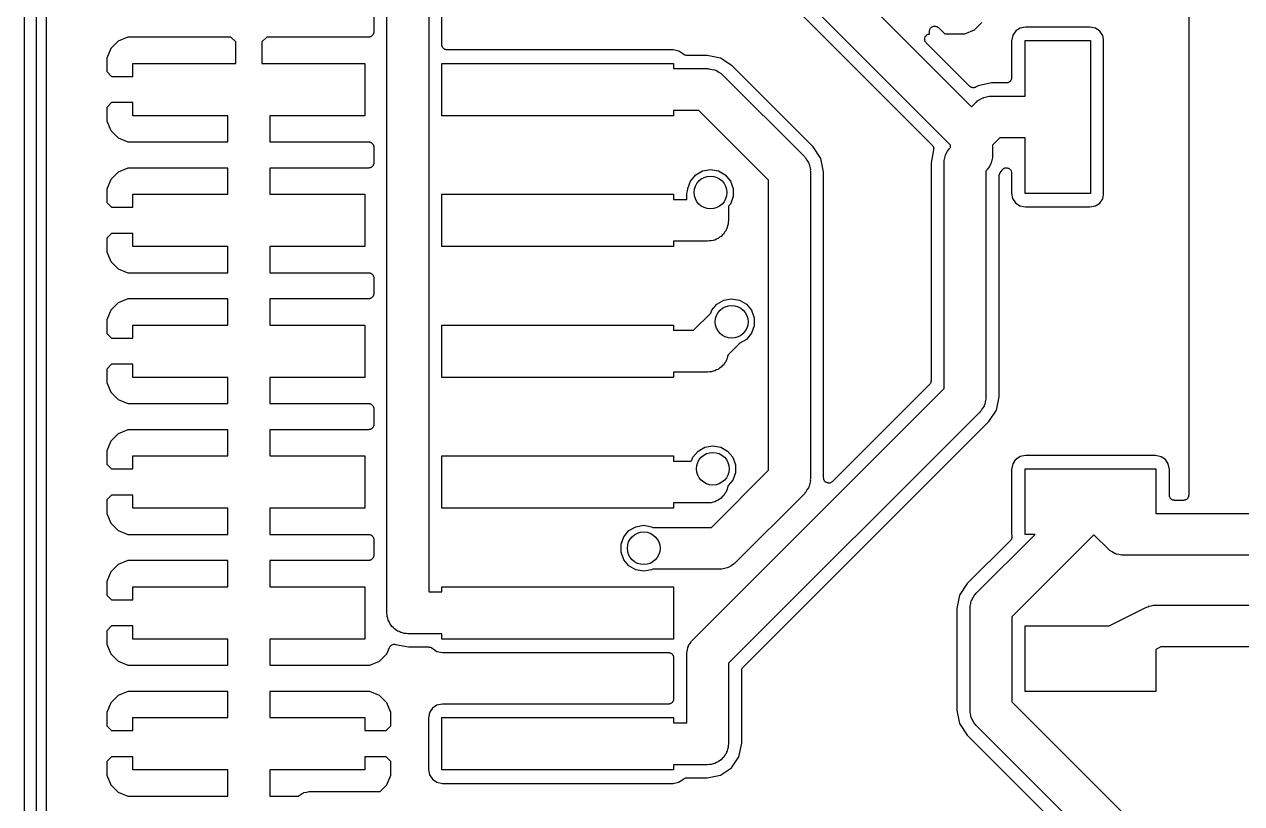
# Model space of a CAD drawing. Extents: x 51 to 137, y -158 to -25.
# Drawn here: x 50.69 to 74.31, y -98.07 to -82.95 of the extents above; entities that cross this region are included whole.
import ezdxf

# ---------------------------------------------------------------- set-up
doc = ezdxf.new("R2010")
doc.units = 0
doc.header["$MEASUREMENT"] = 0
doc.layers.add('BLACK', color=7, linetype='CONTINUOUS')

msp = doc.modelspace()

# ---------------------------------------------------------------- linework, layer by layer
at = {"layer": 'Black'}
for p, q in [((50.6857, -119.921), (50.6857, -28.1813)), ((50.9143, -28.1913), (50.9143, -119.916)), ((73.279, -78.6369), (73.279, -92.0852)), ((51.1175, -119.88), (51.1175, -79.1787)), ((64.4322, -79.9115), (69.067, -84.5462)), ((68.6606, -85.2892), (63.7384, -80.3672)), ((63.5659, -80.5539), (68.3015, -85.2894)), ((57.7212, -94.3712), (57.7212, -81.2454)), ((58.534, -81.0771), (58.534, -93.9648)), ((58.788, -83.3406), (58.788, -81.0871)), ((57.4672, -81.3927), (57.4672, -83.0936)), ((57.4536, -83.1444), (57.4479, -83.1512)), ((57.4566, -83.136), (57.4536, -83.1444)), ((57.4611, -83.1283), (57.4566, -83.136)), ((57.4626, -83.1196), (57.4611, -83.1283)), ((57.4657, -83.1112), (57.4626, -83.1196)), ((57.4672, -83.0936), (57.4657, -83.1024)), ((57.4657, -83.1024), (57.4657, -83.1112)), ((68.1987, -83.1501), (68.2108, -83.1445)), ((68.2108, -83.1445), (68.2223, -83.1378)), ((68.2223, -83.1378), (68.2267, -83.1371)), ((68.2267, -83.1371), (68.2307, -83.1352)), ((68.2307, -83.1352), (68.2439, -83.134)), ((68.2439, -83.134), (68.2498, -83.133)), ((68.2498, -83.0809), (68.2521, -83.0678)), ((68.2498, -83.133), (68.2498, -83.0809)), ((68.2521, -83.0678), (68.2533, -83.0546)), ((68.2533, -83.0546), (68.2552, -83.0506)), ((68.2552, -83.0506), (68.2559, -83.0462)), ((68.2559, -83.0462), (68.2626, -83.0347)), ((68.2626, -83.0347), (68.2682, -83.0226)), ((68.2682, -83.0226), (68.2713, -83.0195)), ((68.2713, -83.0195), (68.2736, -83.0156)), ((68.2736, -83.0156), (68.2837, -83.0071)), ((68.2837, -83.0071), (68.2931, -82.9977)), ((68.2931, -82.9977), (68.2972, -82.9958)), ((68.2972, -82.9958), (68.3006, -82.9929)), ((68.3006, -82.9929), (68.3131, -82.9884)), ((68.3131, -82.9884), (68.3251, -82.9828)), ((68.3251, -82.9828), (68.3296, -82.9824)), ((68.3296, -82.9824), (68.3338, -82.9808)), ((68.3338, -82.9808), (68.347, -82.9808)), ((68.347, -82.9808), (68.3603, -82.9797)), ((68.3603, -82.9797), (68.3646, -82.9808)), ((68.3646, -82.9808), (68.369, -82.9808)), ((68.369, -82.9808), (68.3815, -82.9854)), ((68.3815, -82.9854), (68.3943, -82.9888)), ((68.3943, -82.9888), (68.398, -82.9914)), ((68.398, -82.9914), (68.4022, -82.9929)), ((68.4022, -82.9929), (68.4124, -83.0014)), ((68.4124, -83.0014), (68.4232, -83.0091)), ((68.4232, -83.0091), (68.5459, -83.1317)), ((68.5459, -83.1317), (68.935, -83.1317)), ((68.935, -83.1317), (69.1218, -83.0544)), ((69.1218, -83.0544), (69.2647, -82.9115)), ((69.9221, -83.0745), (69.8651, -83.1589)), ((70.0074, -83.0184), (69.9221, -83.0745)), ((70.1138, -82.9977), (70.0074, -83.0184)), ((71.3639, -82.9977), (70.1138, -82.9977)), ((71.4738, -83.0198), (71.3639, -82.9977)), ((71.5582, -83.0768), (71.4738, -83.0198)), ((71.6143, -83.1621), (71.5582, -83.0768)), ((52.5061, -83.2725), (52.3632, -83.4154)), ((52.6929, -83.1952), (52.5061, -83.2725)), ((54.6949, -83.1952), (52.6929, -83.1952)), ((54.7878, -83.2881), (54.6949, -83.1952)), ((54.7878, -83.7032), (54.7878, -83.2881)), ((55.3887, -83.1952), (55.2958, -83.2881)), ((55.2958, -83.2881), (55.2958, -83.7032)), ((57.3656, -83.1952), (55.3887, -83.1952)), ((57.3744, -83.1937), (57.3656, -83.1952)), ((57.3832, -83.1937), (57.3744, -83.1937)), ((57.3916, -83.1906), (57.3832, -83.1937)), ((57.4003, -83.1891), (57.3916, -83.1906)), ((57.408, -83.1846), (57.4003, -83.1891)), ((57.4164, -83.1816), (57.408, -83.1846)), ((57.4232, -83.1759), (57.4164, -83.1816)), ((57.4309, -83.1714), (57.4232, -83.1759)), ((57.4366, -83.1646), (57.4309, -83.1714)), ((57.4434, -83.1589), (57.4366, -83.1646)), ((57.4479, -83.1512), (57.4434, -83.1589)), ((58.7895, -83.3494), (58.788, -83.3406)), ((58.7895, -83.3583), (58.7895, -83.3494)), ((58.7926, -83.3666), (58.7895, -83.3583)), ((58.7941, -83.3754), (58.7926, -83.3666)), ((58.7986, -83.3831), (58.7941, -83.3754)), ((58.8016, -83.3914), (58.7986, -83.3831)), ((68.1558, -83.2422), (68.1569, -83.2289)), ((68.1569, -83.2465), (68.1558, -83.2422)), ((68.1569, -83.2157), (68.1585, -83.2115)), ((68.1569, -83.2289), (68.1569, -83.2157)), ((68.1569, -83.2509), (68.1569, -83.2465)), ((68.1615, -83.2634), (68.1569, -83.2509)), ((68.1585, -83.2115), (68.1589, -83.207)), ((68.1589, -83.207), (68.1645, -83.195)), ((68.1649, -83.2762), (68.1615, -83.2634)), ((68.1645, -83.195), (68.169, -83.1825)), ((68.1675, -83.2799), (68.1649, -83.2762)), ((68.169, -83.2841), (68.1675, -83.2799)), ((68.169, -83.1825), (68.1719, -83.1791)), ((68.1775, -83.2943), (68.169, -83.2841)), ((68.1719, -83.1791), (68.1738, -83.175)), ((68.1738, -83.175), (68.1832, -83.1656)), ((68.1852, -83.3051), (68.1775, -83.2943)), ((68.1832, -83.1656), (68.1917, -83.1555)), ((69.0275, -84.1474), (68.1852, -83.3051)), ((68.1917, -83.1555), (68.1956, -83.1532)), ((68.1956, -83.1532), (68.1987, -83.1501)), ((69.8651, -83.1589), (69.843, -83.2688)), ((69.843, -83.2688), (69.843, -83.9826)), ((70.104, -84.3382), (70.104, -83.2587)), ((70.104, -83.2587), (71.374, -83.2587)), ((71.374, -83.2587), (71.374, -86.2305)), ((71.6284, -83.2346), (71.6143, -83.1621)), ((71.6284, -86.2532), (71.6284, -83.2346)), ((52.3632, -83.4154), (52.2859, -83.6022)), ((52.2859, -83.6022), (52.2859, -83.8643)), ((58.8073, -83.3982), (58.8016, -83.3914)), ((58.8118, -83.4059), (58.8073, -83.3982)), ((58.8186, -83.4117), (58.8118, -83.4059)), ((58.8243, -83.4185), (58.8186, -83.4117)), ((58.832, -83.4229), (58.8243, -83.4185)), ((58.8388, -83.4286), (58.832, -83.4229)), ((58.8472, -83.4317), (58.8388, -83.4286)), ((58.8549, -83.4361), (58.8472, -83.4317)), ((58.8636, -83.4376), (58.8549, -83.4361)), ((58.872, -83.4407), (58.8636, -83.4376)), ((58.8808, -83.4407), (58.872, -83.4407)), ((58.8896, -83.4422), (58.8808, -83.4407)), ((63.274, -83.4422), (58.8896, -83.4422)), ((63.3839, -83.4643), (63.274, -83.4422)), ((63.4811, -83.5298), (63.3839, -83.4643)), ((63.4818, -83.5306), (63.4811, -83.5298)), ((63.4835, -83.5315), (63.4818, -83.5306)), ((63.4852, -83.5327), (63.4835, -83.5315)), ((63.4904, -83.535), (63.4852, -83.5327)), ((63.495, -83.5373), (63.4904, -83.535)), ((63.5078, -83.5447), (63.495, -83.5373)), ((63.5107, -83.5452), (63.5078, -83.5447)), ((63.5133, -83.5465), (63.5107, -83.5452)), ((63.5174, -83.547), (63.5133, -83.5465)), ((63.5175, -83.547), (63.5174, -83.547)), ((63.518, -83.5471), (63.5175, -83.547)), ((63.528, -83.5482), (63.518, -83.5471)), ((63.5426, -83.5508), (63.528, -83.5482)), ((63.9348, -83.5508), (63.5426, -83.5508)), ((64.1968, -83.6029), (63.9348, -83.5508)), ((64.4188, -83.7513), (64.1968, -83.6029)), ((52.7939, -83.9572), (52.7939, -83.7032)), ((52.7939, -83.7032), (54.7878, -83.7032)), ((55.2958, -83.7032), (57.2897, -83.7032)), ((57.2897, -83.7032), (57.2897, -84.7192)), ((58.7883, -84.7192), (58.7883, -83.7032)), ((58.7883, -83.7032), (63.2841, -83.7032)), ((63.2841, -83.7032), (63.2841, -83.8048)), ((63.2841, -83.8048), (63.9448, -83.8048)), ((63.9448, -83.8048), (63.9624, -83.8079)), ((63.9624, -83.8079), (63.9802, -83.8063)), ((63.9802, -83.8063), (64.0315, -83.8201)), ((64.0315, -83.8201), (64.0838, -83.8293)), ((64.0838, -83.8293), (64.0993, -83.8382)), ((64.0993, -83.8382), (64.1166, -83.8429)), ((64.1166, -83.8429), (64.16, -83.8733)), ((65.9936, -85.3261), (64.4188, -83.7513)), ((52.2859, -83.8643), (52.3788, -83.9572)), ((52.3788, -83.9572), (52.7939, -83.9572)), ((64.16, -83.8733), (64.206, -83.8999)), ((64.206, -83.8999), (64.2175, -83.9136)), ((64.2175, -83.9136), (64.2322, -83.9238)), ((64.2322, -83.9238), (65.8211, -85.5127)), ((69.4533, -84.0842), (69.1913, -84.1363)), ((69.7414, -84.0842), (69.4533, -84.0842)), ((69.7502, -84.0827), (69.7414, -84.0842)), ((69.7591, -84.0827), (69.7502, -84.0827)), ((69.7674, -84.0796), (69.7591, -84.0827)), ((69.7762, -84.0781), (69.7674, -84.0796)), ((69.7839, -84.0736), (69.7762, -84.0781)), ((69.7922, -84.0706), (69.7839, -84.0736)), ((69.799, -84.0649), (69.7922, -84.0706)), ((69.8067, -84.0604), (69.799, -84.0649)), ((69.8125, -84.0536), (69.8067, -84.0604)), ((69.8193, -84.0479), (69.8125, -84.0536)), ((69.8237, -84.0402), (69.8193, -84.0479)), ((69.8294, -84.0334), (69.8237, -84.0402)), ((69.8325, -84.025), (69.8294, -84.0334)), ((69.8369, -84.0173), (69.8325, -84.025)), ((69.8384, -84.0086), (69.8369, -84.0173)), ((69.8415, -84.0002), (69.8384, -84.0086)), ((69.843, -83.9826), (69.8415, -83.9914)), ((69.8415, -83.9914), (69.8415, -84.0002)), ((69.0311, -84.15), (69.0275, -84.1474)), ((69.034, -84.1534), (69.0311, -84.15)), ((69.0446, -84.1595), (69.034, -84.1534)), ((69.0544, -84.1667), (69.0446, -84.1595)), ((69.0555, -84.167), (69.0544, -84.1667)), ((69.0564, -84.1677), (69.0555, -84.167)), ((69.0607, -84.1688), (69.0564, -84.1677)), ((69.0646, -84.1711), (69.0607, -84.1688)), ((69.0766, -84.1732), (69.0646, -84.1711)), ((69.0883, -84.1766), (69.0766, -84.1732)), ((69.0894, -84.1765), (69.0883, -84.1766)), ((69.0905, -84.1768), (69.0894, -84.1765)), ((69.0949, -84.1764), (69.0905, -84.1768)), ((69.0993, -84.1772), (69.0949, -84.1764)), ((69.1113, -84.1751), (69.0993, -84.1772)), ((69.0993, -84.1772), (69.0993, -84.1772)), ((69.1235, -84.1743), (69.1113, -84.1751)), ((69.1245, -84.1738), (69.1235, -84.1743)), ((69.1256, -84.1737), (69.1245, -84.1738)), ((69.1297, -84.1718), (69.1256, -84.1737)), ((69.1341, -84.1711), (69.1297, -84.1718)), ((69.1446, -84.165), (69.1341, -84.1711)), ((69.1558, -84.1601), (69.1446, -84.165)), ((69.1913, -84.1363), (69.1558, -84.1601)), ((52.3788, -84.4652), (52.2859, -84.5581)), ((52.2859, -84.5581), (52.2859, -84.8202)), ((52.7939, -84.4652), (52.3788, -84.4652)), ((52.7939, -84.7192), (52.7939, -84.4652)), ((69.067, -84.5462), (69.1559, -84.4572)), ((69.1559, -84.4572), (69.1706, -84.447)), ((69.1706, -84.447), (69.1821, -84.4333)), ((69.1821, -84.4333), (69.228, -84.4067)), ((69.228, -84.4067), (69.2715, -84.3763)), ((69.2715, -84.3763), (69.2888, -84.3716)), ((69.2888, -84.3716), (69.3043, -84.3627)), ((69.3043, -84.3627), (69.3566, -84.3535)), ((69.3566, -84.3535), (69.4079, -84.3397)), ((69.4079, -84.3397), (69.4257, -84.3413)), ((69.4257, -84.3413), (69.4433, -84.3382)), ((69.4433, -84.3382), (70.104, -84.3382)), ((54.6354, -84.7192), (52.7939, -84.7192)), ((54.6354, -85.2272), (54.6354, -84.7192)), ((57.2897, -84.7192), (55.4482, -84.7192)), ((55.4482, -84.7192), (55.4482, -85.2272)), ((63.2841, -84.7192), (58.7883, -84.7192)), ((63.7765, -84.6176), (63.2841, -84.6176)), ((63.2841, -84.6176), (63.2841, -84.7192)), ((65.1273, -85.9684), (63.7765, -84.6176)), ((52.2859, -84.8202), (52.3632, -85.007)), ((52.3632, -85.007), (52.5061, -85.1499)), ((52.5061, -85.1499), (52.6929, -85.2272)), ((52.6929, -85.2272), (54.6354, -85.2272)), ((55.4482, -85.2272), (57.3656, -85.2272)), ((57.3656, -85.2272), (57.3744, -85.2287)), ((57.3744, -85.2287), (57.3832, -85.2287)), ((57.3832, -85.2287), (57.3916, -85.2318)), ((57.3916, -85.2318), (57.4003, -85.2333)), ((57.4003, -85.2333), (57.408, -85.2378)), ((57.408, -85.2378), (57.4164, -85.2408)), ((57.4164, -85.2408), (57.4232, -85.2465)), ((57.4232, -85.2465), (57.4309, -85.251)), ((57.4309, -85.251), (57.4366, -85.2578)), ((57.4366, -85.2578), (57.4434, -85.2635)), ((57.4434, -85.2635), (57.4479, -85.2712)), ((57.4479, -85.2712), (57.4536, -85.278)), ((69.6116, -85.151), (69.4734, -85.2892)), ((70.104, -85.151), (69.6116, -85.151)), ((70.104, -86.2305), (70.104, -85.151)), ((57.4536, -85.278), (57.4566, -85.2864)), ((57.4566, -85.2864), (57.4611, -85.2941)), ((57.4611, -85.2941), (57.4626, -85.3028)), ((57.4626, -85.3028), (57.4657, -85.3112)), ((57.4657, -85.3112), (57.4657, -85.32)), ((57.4657, -85.32), (57.4672, -85.3288)), ((57.4672, -85.3288), (57.4672, -85.6336)), ((66.142, -85.5481), (65.9936, -85.3261)), ((68.3294, -85.3811), (68.2792, -85.6332)), ((68.3015, -85.2894), (68.3098, -85.3012)), ((68.3098, -85.3012), (68.3188, -85.3124)), ((68.3188, -85.3124), (68.3199, -85.3156)), ((68.3199, -85.3156), (68.3218, -85.3183)), ((68.3218, -85.3183), (68.3255, -85.3322)), ((68.3255, -85.3322), (68.3301, -85.3458)), ((68.3297, -85.3667), (68.3294, -85.3811)), ((68.3309, -85.3524), (68.3297, -85.3667)), ((68.3301, -85.3458), (68.33, -85.3491)), ((68.33, -85.3491), (68.3309, -85.3524)), ((68.5485, -85.5365), (68.5577, -85.4842)), ((68.5577, -85.4842), (68.5666, -85.4687)), ((68.5666, -85.4687), (68.5713, -85.4514)), ((68.5713, -85.4514), (68.6017, -85.408)), ((68.6017, -85.408), (68.6283, -85.362)), ((68.6283, -85.362), (68.642, -85.3505)), ((68.642, -85.3505), (68.6522, -85.3358)), ((68.6522, -85.3358), (68.6606, -85.3275)), ((68.6606, -85.3275), (68.6606, -85.2892)), ((69.4734, -85.4958), (69.4703, -85.5134)), ((69.4734, -85.2892), (69.4734, -85.4958)), ((52.6929, -85.7352), (52.5061, -85.8125)), ((54.6354, -85.7352), (52.6929, -85.7352)), ((54.6354, -86.2432), (54.6354, -85.7352)), ((57.3656, -85.7352), (55.4482, -85.7352)), ((55.4482, -85.7352), (55.4482, -86.2432)), ((57.3744, -85.7337), (57.3656, -85.7352)), ((57.3832, -85.7337), (57.3744, -85.7337)), ((57.3916, -85.7306), (57.3832, -85.7337)), ((57.4003, -85.7291), (57.3916, -85.7306)), ((57.408, -85.7246), (57.4003, -85.7291)), ((57.4164, -85.7216), (57.408, -85.7246)), ((57.4232, -85.7159), (57.4164, -85.7216)), ((57.4309, -85.7114), (57.4232, -85.7159)), ((57.4366, -85.7046), (57.4309, -85.7114)), ((57.4434, -85.6989), (57.4366, -85.7046)), ((57.4479, -85.6912), (57.4434, -85.6989)), ((57.4536, -85.6844), (57.4479, -85.6912)), ((57.4566, -85.676), (57.4536, -85.6844)), ((57.4611, -85.6683), (57.4566, -85.676)), ((57.4626, -85.6596), (57.4611, -85.6683)), ((57.4657, -85.6512), (57.4626, -85.6596)), ((57.4672, -85.6336), (57.4657, -85.6424)), ((57.4657, -85.6424), (57.4657, -85.6512)), ((65.8211, -85.5127), (65.8313, -85.5274)), ((65.8313, -85.5274), (65.845, -85.5389)), ((65.845, -85.5389), (65.8716, -85.5849)), ((65.8716, -85.5849), (65.902, -85.6283)), ((65.902, -85.6283), (65.9066, -85.6456)), ((65.9066, -85.6456), (65.9156, -85.6611)), ((65.9156, -85.6611), (65.9248, -85.7134)), ((65.9248, -85.7134), (65.9386, -85.7647)), ((66.1941, -85.8101), (66.142, -85.5481)), ((68.2792, -85.6332), (68.2792, -89.8683)), ((68.5332, -85.6232), (68.5363, -85.6056)), ((68.5332, -90.0156), (68.5332, -85.6232)), ((68.5347, -85.5878), (68.5485, -85.5365)), ((68.5363, -85.6056), (68.5347, -85.5878)), ((69.4049, -85.711), (69.3783, -85.757)), ((69.4353, -85.6676), (69.4049, -85.711)), ((69.44, -85.6503), (69.4353, -85.6676)), ((69.4489, -85.6348), (69.44, -85.6503)), ((69.4581, -85.5825), (69.4489, -85.6348)), ((69.4719, -85.5312), (69.4581, -85.5825)), ((69.4703, -85.5134), (69.4719, -85.5312)), ((69.6864, -85.7472), (69.6906, -85.7437)), ((69.6906, -85.7437), (69.7021, -85.7395)), ((69.7021, -85.7395), (69.713, -85.7341)), ((69.713, -85.7341), (69.7185, -85.7335)), ((69.7185, -85.7335), (69.7238, -85.7316)), ((69.7238, -85.7316), (69.736, -85.7316)), ((69.736, -85.7316), (69.7481, -85.7303)), ((69.7481, -85.7303), (69.7535, -85.7316)), ((69.7535, -85.7316), (69.7591, -85.7316)), ((69.7591, -85.7316), (69.7705, -85.7358)), ((69.7705, -85.7358), (69.7824, -85.7387)), ((69.7824, -85.7387), (69.787, -85.7418)), ((69.787, -85.7418), (69.7922, -85.7437)), ((69.7922, -85.7437), (69.8016, -85.7515)), ((52.3632, -85.9554), (52.2859, -86.1422)), ((52.5061, -85.8125), (52.3632, -85.9554)), ((63.6135, -85.9877), (63.7131, -85.869)), ((63.7131, -85.869), (63.8473, -85.7915)), ((63.8473, -85.7915), (63.9999, -85.7646)), ((63.9999, -85.7646), (64.1525, -85.7915)), ((64.1525, -85.7915), (64.2867, -85.869)), ((64.2867, -85.869), (64.3863, -85.9877)), ((65.1273, -91.6017), (65.1273, -85.9684)), ((65.9386, -85.7647), (65.937, -85.7825)), ((65.937, -85.7825), (65.9401, -85.8001)), ((65.9401, -85.8001), (65.9401, -91.77)), ((66.1941, -91.7502), (66.1941, -85.8101)), ((69.3544, -85.7832), (69.346, -85.7915)), ((69.346, -85.7915), (69.346, -90.1839)), ((69.3646, -85.7685), (69.3544, -85.7832)), ((69.3783, -85.757), (69.3646, -85.7685)), ((69.6, -85.8913), (69.6021, -85.8793)), ((69.6, -90.1739), (69.6, -85.8913)), ((69.6021, -85.8793), (69.6029, -85.8671)), ((69.6029, -85.8671), (69.6052, -85.862)), ((69.6052, -85.862), (69.6061, -85.8565)), ((69.6061, -85.8565), (69.6122, -85.846)), ((69.6122, -85.846), (69.6171, -85.8348)), ((69.6171, -85.8348), (69.6204, -85.83)), ((69.6204, -85.83), (69.657, -85.7752)), ((69.657, -85.7752), (69.6608, -85.7712)), ((69.6608, -85.7712), (69.6636, -85.7663)), ((69.6636, -85.7663), (69.6729, -85.7585)), ((69.6729, -85.7585), (69.6814, -85.7497)), ((69.6814, -85.7497), (69.6864, -85.7472)), ((69.8016, -85.7515), (69.8117, -85.7583)), ((69.8117, -85.7583), (69.815, -85.7628)), ((69.815, -85.7628), (69.8193, -85.7663)), ((69.8193, -85.7663), (69.8254, -85.7769)), ((69.8254, -85.7769), (69.8326, -85.7867)), ((69.8326, -85.7867), (69.8341, -85.7921)), ((69.8341, -85.7921), (69.8369, -85.7969)), ((69.8369, -85.7969), (69.839, -85.8089)), ((69.839, -85.8089), (69.8424, -85.8206)), ((69.8424, -85.8206), (69.8421, -85.8262)), ((69.8421, -85.8262), (69.843, -85.8316)), ((69.843, -85.8316), (69.843, -86.2207)), ((52.2859, -86.1422), (52.2859, -86.4043)), ((63.5399, -86.2305), (63.5537, -86.1792)), ((63.5537, -86.1792), (63.5605, -86.1407)), ((63.5605, -86.1333), (63.6135, -85.9877)), ((63.5605, -86.1407), (63.5605, -86.1333)), ((64.3863, -85.9877), (64.4393, -86.1333)), ((64.4393, -86.1333), (64.4393, -86.2883)), ((52.2859, -86.4043), (52.3788, -86.4972)), ((52.7939, -86.4972), (52.7939, -86.2432)), ((52.7939, -86.2432), (54.6354, -86.2432)), ((55.4482, -86.2432), (57.2897, -86.2432)), ((57.2897, -86.2432), (57.2897, -87.2592)), ((58.7883, -87.2592), (58.7883, -86.2432)), ((58.7883, -86.2432), (63.2841, -86.2432)), ((63.2841, -86.2432), (63.2841, -86.3448)), ((63.2841, -86.3448), (63.5384, -86.3448)), ((63.5384, -86.2659), (63.5415, -86.2483)), ((63.5384, -86.3448), (63.5384, -86.2659)), ((63.5415, -86.2483), (63.5399, -86.2305)), ((64.3863, -86.4339), (64.3512, -86.4758)), ((64.4393, -86.2883), (64.3863, -86.4339)), ((69.843, -86.2207), (69.8637, -86.3271)), ((69.8637, -86.3271), (69.9198, -86.4124)), ((69.9198, -86.4124), (70.0042, -86.4694)), ((71.374, -86.2305), (70.104, -86.2305)), ((71.4706, -86.4708), (71.5559, -86.4147)), ((71.5559, -86.4147), (71.6129, -86.3303)), ((71.6129, -86.3303), (71.6284, -86.2532)), ((52.3788, -86.4972), (52.7939, -86.4972)), ((64.3512, -86.4758), (64.3512, -86.7512)), ((70.0042, -86.4694), (70.1141, -86.4915)), ((70.1141, -86.4915), (71.3642, -86.4915)), ((71.3642, -86.4915), (71.4706, -86.4708)), ((64.3089, -86.921), (64.2968, -86.9544)), ((64.3267, -86.8902), (64.3089, -86.921)), ((64.3329, -86.8552), (64.3267, -86.8902)), ((64.345, -86.8218), (64.3329, -86.8552)), ((64.3512, -86.7512), (64.345, -86.7862)), ((64.345, -86.7862), (64.345, -86.8218)), ((52.3788, -87.0052), (52.2859, -87.0981)), ((52.2859, -87.0981), (52.2859, -87.3602)), ((52.7939, -87.0052), (52.3788, -87.0052)), ((52.7939, -87.2592), (52.7939, -87.0052)), ((63.9448, -87.1576), (63.2841, -87.1576)), ((63.2841, -87.1576), (63.2841, -87.2592)), ((63.9798, -87.1514), (63.9448, -87.1576)), ((64.0154, -87.1514), (63.9798, -87.1514)), ((64.0488, -87.1393), (64.0154, -87.1514)), ((64.0838, -87.1331), (64.0488, -87.1393)), ((64.1146, -87.1153), (64.0838, -87.1331)), ((64.148, -87.1032), (64.1146, -87.1153)), ((64.1752, -87.0803), (64.148, -87.1032)), ((64.206, -87.0625), (64.1752, -87.0803)), ((64.2289, -87.0353), (64.206, -87.0625)), ((64.2561, -87.0124), (64.2289, -87.0353)), ((64.2739, -86.9816), (64.2561, -87.0124)), ((64.2968, -86.9544), (64.2739, -86.9816)), ((52.2859, -87.3602), (52.3632, -87.547)), ((54.6354, -87.2592), (52.7939, -87.2592)), ((54.6354, -87.7672), (54.6354, -87.2592)), ((57.2897, -87.2592), (55.4482, -87.2592)), ((55.4482, -87.2592), (55.4482, -87.7672)), ((63.2841, -87.2592), (58.7883, -87.2592)), ((52.3632, -87.547), (52.5061, -87.6899)), ((52.5061, -87.6899), (52.6929, -87.7672)), ((52.6929, -87.7672), (54.6354, -87.7672)), ((55.4482, -87.7672), (57.3656, -87.7672)), ((57.3656, -87.7672), (57.3744, -87.7687)), ((57.3744, -87.7687), (57.3832, -87.7687)), ((57.3832, -87.7687), (57.3916, -87.7718)), ((57.3916, -87.7718), (57.4003, -87.7733)), ((57.4003, -87.7733), (57.408, -87.7778)), ((57.408, -87.7778), (57.4164, -87.7808)), ((57.4164, -87.7808), (57.4232, -87.7865)), ((57.4232, -87.7865), (57.4309, -87.791)), ((57.4309, -87.791), (57.4366, -87.7978)), ((57.4366, -87.7978), (57.4434, -87.8035)), ((57.4434, -87.8035), (57.4479, -87.8112)), ((57.4479, -87.8112), (57.4536, -87.818)), ((57.4536, -87.818), (57.4566, -87.8264)), ((57.4566, -87.8264), (57.4611, -87.8341)), ((57.4611, -87.8341), (57.4626, -87.8428)), ((57.4626, -87.8428), (57.4657, -87.8512)), ((57.4657, -87.8512), (57.4657, -87.86)), ((57.4657, -87.86), (57.4672, -87.8688)), ((57.4672, -87.8688), (57.4672, -88.1736)), ((52.6929, -88.2752), (52.5061, -88.3525)), ((54.6354, -88.2752), (52.6929, -88.2752)), ((54.6354, -88.7832), (54.6354, -88.2752)), ((57.3656, -88.2752), (55.4482, -88.2752)), ((55.4482, -88.2752), (55.4482, -88.7832)), ((57.3744, -88.2737), (57.3656, -88.2752)), ((57.3832, -88.2737), (57.3744, -88.2737)), ((57.3916, -88.2706), (57.3832, -88.2737)), ((57.4003, -88.2691), (57.3916, -88.2706)), ((57.408, -88.2646), (57.4003, -88.2691)), ((57.4164, -88.2616), (57.408, -88.2646)), ((57.4232, -88.2559), (57.4164, -88.2616)), ((57.4309, -88.2514), (57.4232, -88.2559)), ((57.4366, -88.2446), (57.4309, -88.2514)), ((57.4434, -88.2389), (57.4366, -88.2446)), ((57.4479, -88.2312), (57.4434, -88.2389)), ((57.4536, -88.2244), (57.4479, -88.2312)), ((57.4566, -88.216), (57.4536, -88.2244)), ((57.4611, -88.2083), (57.4566, -88.216)), ((57.4626, -88.1996), (57.4611, -88.2083)), ((57.4657, -88.1912), (57.4626, -88.1996)), ((57.4672, -88.1736), (57.4657, -88.1824)), ((57.4657, -88.1824), (57.4657, -88.1912)), ((64.1237, -88.3784), (64.2579, -88.3009)), ((64.2579, -88.3009), (64.4105, -88.274)), ((64.4105, -88.274), (64.5631, -88.3009)), ((64.5631, -88.3009), (64.6973, -88.3784)), ((52.3632, -88.4954), (52.2859, -88.6822)), ((52.5061, -88.3525), (52.3632, -88.4954)), ((63.6712, -88.8848), (64.0042, -88.5518)), ((64.0042, -88.5518), (64.0241, -88.4971)), ((64.0241, -88.4971), (64.1237, -88.3784)), ((64.6973, -88.3784), (64.7969, -88.4971)), ((64.7969, -88.4971), (64.8499, -88.6427)), ((52.2859, -88.6822), (52.2859, -88.9443)), ((52.7939, -89.0372), (52.7939, -88.7832)), ((52.7939, -88.7832), (54.6354, -88.7832)), ((55.4482, -88.7832), (57.2897, -88.7832)), ((57.2897, -88.7832), (57.2897, -89.7992)), ((58.7883, -89.7992), (58.7883, -88.7832)), ((58.7883, -88.7832), (63.2841, -88.7832)), ((63.2841, -88.7832), (63.2841, -88.8848)), ((64.8499, -88.7977), (64.7969, -88.9433)), ((64.8499, -88.6427), (64.8499, -88.7977)), ((52.2859, -88.9443), (52.3788, -89.0372)), ((52.3788, -89.0372), (52.7939, -89.0372)), ((63.2841, -88.8848), (63.6712, -88.8848)), ((64.7969, -88.9433), (64.6973, -89.062)), ((64.5698, -89.1356), (64.345, -89.3604)), ((64.6973, -89.062), (64.5698, -89.1356)), ((64.2739, -89.5216), (64.2561, -89.5524)), ((64.2968, -89.4944), (64.2739, -89.5216)), ((64.3089, -89.461), (64.2968, -89.4944)), ((64.3267, -89.4302), (64.3089, -89.461)), ((64.3329, -89.3952), (64.3267, -89.4302)), ((64.345, -89.3618), (64.3329, -89.3952)), ((64.345, -89.3604), (64.345, -89.3618)), ((52.3788, -89.5452), (52.2859, -89.6381)), ((52.2859, -89.6381), (52.2859, -89.9002)), ((52.7939, -89.5452), (52.3788, -89.5452)), ((52.7939, -89.7992), (52.7939, -89.5452)), ((63.9448, -89.6976), (63.2841, -89.6976)), ((63.2841, -89.6976), (63.2841, -89.7992)), ((63.9798, -89.6914), (63.9448, -89.6976)), ((64.0154, -89.6914), (63.9798, -89.6914)), ((64.0488, -89.6793), (64.0154, -89.6914)), ((64.0838, -89.6731), (64.0488, -89.6793)), ((64.1146, -89.6553), (64.0838, -89.6731)), ((64.148, -89.6432), (64.1146, -89.6553)), ((64.1752, -89.6203), (64.148, -89.6432)), ((64.206, -89.6025), (64.1752, -89.6203)), ((64.2289, -89.5753), (64.206, -89.6025)), ((64.2561, -89.5524), (64.2289, -89.5753)), ((52.2859, -89.9002), (52.3632, -90.087)), ((54.6354, -89.7992), (52.7939, -89.7992)), ((54.6354, -90.3072), (54.6354, -89.7992)), ((57.2897, -89.7992), (55.4482, -89.7992)), ((55.4482, -89.7992), (55.4482, -90.3072)), ((63.2841, -89.7992), (58.7883, -89.7992)), ((68.2494, -89.9401), (66.3675, -91.822)), ((68.252, -89.9364), (68.2494, -89.9401)), ((68.2554, -89.9336), (68.252, -89.9364)), ((68.2621, -89.9221), (68.2554, -89.9336)), ((68.2697, -89.9112), (68.2621, -89.9221)), ((68.2708, -89.9069), (68.2697, -89.9112)), ((68.2731, -89.903), (68.2708, -89.9069)), ((68.2754, -89.8899), (68.2731, -89.903)), ((68.2788, -89.8771), (68.2754, -89.8899)), ((68.2792, -89.8683), (68.2784, -89.8727)), ((68.2784, -89.8727), (68.2788, -89.8771)), ((52.3632, -90.087), (52.5061, -90.2299)), ((52.5061, -90.2299), (52.6929, -90.3072)), ((63.6574, -94.8913), (68.5332, -90.0156)), ((69.3445, -90.2193), (69.3307, -90.2706)), ((69.346, -90.1839), (69.3429, -90.2015)), ((69.3429, -90.2015), (69.3445, -90.2193)), ((69.5479, -90.4359), (69.6, -90.1739)), ((52.6929, -90.3072), (54.6354, -90.3072)), ((55.4482, -90.3072), (57.3656, -90.3072)), ((57.3656, -90.3072), (57.3744, -90.3087)), ((57.3744, -90.3087), (57.3832, -90.3087)), ((57.3832, -90.3087), (57.3916, -90.3118)), ((57.3916, -90.3118), (57.4003, -90.3133)), ((57.4003, -90.3133), (57.408, -90.3178)), ((57.408, -90.3178), (57.4164, -90.3208)), ((57.4164, -90.3208), (57.4232, -90.3265)), ((57.4232, -90.3265), (57.4309, -90.331)), ((57.4309, -90.331), (57.4366, -90.3378)), ((57.4366, -90.3378), (57.4434, -90.3435)), ((57.4434, -90.3435), (57.4479, -90.3512)), ((57.4479, -90.3512), (57.4536, -90.358)), ((57.4536, -90.358), (57.4566, -90.3664)), ((57.4566, -90.3664), (57.4611, -90.3741)), ((57.4611, -90.3741), (57.4626, -90.3828)), ((57.4626, -90.3828), (57.4657, -90.3912)), ((57.4657, -90.3912), (57.4657, -90.4)), ((57.4657, -90.4), (57.4672, -90.4088)), ((57.4672, -90.4088), (57.4672, -90.7136)), ((69.2372, -90.4566), (69.227, -90.4713)), ((69.2509, -90.4451), (69.2372, -90.4566)), ((69.2775, -90.3991), (69.2509, -90.4451)), ((69.3079, -90.3557), (69.2775, -90.3991)), ((69.3126, -90.3384), (69.3079, -90.3557)), ((69.3215, -90.3229), (69.3126, -90.3384)), ((69.3307, -90.2706), (69.3215, -90.3229)), ((69.3995, -90.6579), (69.5479, -90.4359)), ((69.227, -90.4713), (64.3512, -95.347)), ((64.635, -95.4225), (69.3995, -90.6579)), ((52.5061, -90.8925), (52.3632, -91.0354)), ((52.6929, -90.8152), (52.5061, -90.8925)), ((54.6354, -90.8152), (52.6929, -90.8152)), ((54.6354, -91.3232), (54.6354, -90.8152)), ((57.3656, -90.8152), (55.4482, -90.8152)), ((55.4482, -90.8152), (55.4482, -91.3232)), ((57.3744, -90.8137), (57.3656, -90.8152)), ((57.3832, -90.8137), (57.3744, -90.8137)), ((57.3916, -90.8106), (57.3832, -90.8137)), ((57.4003, -90.8091), (57.3916, -90.8106)), ((57.408, -90.8046), (57.4003, -90.8091)), ((57.4164, -90.8016), (57.408, -90.8046)), ((57.4232, -90.7959), (57.4164, -90.8016)), ((57.4309, -90.7914), (57.4232, -90.7959)), ((57.4366, -90.7846), (57.4309, -90.7914)), ((57.4434, -90.7789), (57.4366, -90.7846)), ((57.4479, -90.7712), (57.4434, -90.7789)), ((57.4536, -90.7644), (57.4479, -90.7712)), ((57.4566, -90.756), (57.4536, -90.7644)), ((57.4611, -90.7483), (57.4566, -90.756)), ((57.4626, -90.7396), (57.4611, -90.7483)), ((57.4657, -90.7312), (57.4626, -90.7396)), ((57.4672, -90.7136), (57.4657, -90.7224)), ((57.4657, -90.7224), (57.4657, -90.7312)), ((52.3632, -91.0354), (52.2859, -91.2222)), ((63.759, -91.2302), (63.8932, -91.1527)), ((63.8932, -91.1527), (64.0458, -91.1258)), ((64.0458, -91.1258), (64.1984, -91.1527)), ((64.1984, -91.1527), (64.3326, -91.2302)), ((52.2859, -91.2222), (52.2859, -91.4843)), ((52.7939, -91.5772), (52.7939, -91.3232)), ((52.7939, -91.3232), (54.6354, -91.3232)), ((55.4482, -91.3232), (57.2897, -91.3232)), ((57.2897, -91.3232), (57.2897, -92.3392)), ((58.7883, -92.3392), (58.7883, -91.3232)), ((58.7883, -91.3232), (63.2841, -91.3232)), ((63.2841, -91.3232), (63.2841, -91.4248)), ((63.626, -91.4248), (63.6335, -91.4118)), ((63.6335, -91.4118), (63.6378, -91.4081)), ((63.6378, -91.4081), (63.6594, -91.3489)), ((63.6594, -91.3489), (63.759, -91.2302)), ((64.3326, -91.2302), (64.4322, -91.3489)), ((64.4322, -91.3489), (64.4852, -91.4945)), ((69.9081, -91.4137), (69.8651, -91.4774)), ((69.9417, -91.3801), (69.9081, -91.4137)), ((70.0074, -91.3369), (69.9417, -91.3801)), ((70.1138, -91.3162), (70.0074, -91.3369)), ((72.6339, -91.3162), (70.1138, -91.3162)), ((72.7438, -91.3383), (72.6339, -91.3162)), ((72.8282, -91.3953), (72.7438, -91.3383)), ((72.8843, -91.4806), (72.8282, -91.3953)), ((52.2859, -91.4843), (52.3788, -91.5772)), ((52.3788, -91.5772), (52.7939, -91.5772)), ((63.2841, -91.4248), (63.626, -91.4248)), ((64.0189, -92.7101), (65.1273, -91.6017)), ((64.4852, -91.6495), (64.4322, -91.7951)), ((64.4852, -91.4945), (64.4852, -91.6495)), ((69.8651, -91.4774), (69.843, -91.5873)), ((69.843, -91.5873), (69.843, -92.8374)), ((70.104, -92.8472), (70.104, -91.5772)), ((70.104, -91.5772), (72.644, -91.5772)), ((72.644, -91.5772), (72.644, -92.4408)), ((72.905, -91.587), (72.8843, -91.4806)), ((72.905, -92.0852), (72.905, -91.587)), ((64.4322, -91.7951), (64.345, -91.899)), ((65.9248, -91.8567), (65.9156, -91.909)), ((65.9386, -91.8054), (65.9248, -91.8567)), ((65.9401, -91.77), (65.937, -91.7876)), ((65.937, -91.7876), (65.9386, -91.8054)), ((66.1964, -91.7632), (66.1941, -91.7502)), ((66.1976, -91.7765), (66.1964, -91.7632)), ((66.1994, -91.7805), (66.1976, -91.7765)), ((66.2002, -91.7849), (66.1994, -91.7805)), ((66.2069, -91.7964), (66.2002, -91.7849)), ((66.2125, -91.8084), (66.2069, -91.7964)), ((66.2156, -91.8116), (66.2125, -91.8084)), ((66.2179, -91.8155), (66.2156, -91.8116)), ((66.228, -91.824), (66.2179, -91.8155)), ((66.2374, -91.8334), (66.228, -91.824)), ((66.2415, -91.8353), (66.2374, -91.8334)), ((66.2449, -91.8382), (66.2415, -91.8353)), ((66.2574, -91.8427), (66.2449, -91.8382)), ((66.2694, -91.8483), (66.2574, -91.8427)), ((66.2739, -91.8487), (66.2694, -91.8483)), ((66.2781, -91.8502), (66.2739, -91.8487)), ((66.2913, -91.8502), (66.2781, -91.8502)), ((66.3046, -91.8514), (66.2913, -91.8502)), ((66.3089, -91.8502), (66.3046, -91.8514)), ((66.3133, -91.8502), (66.3089, -91.8502)), ((66.3258, -91.8457), (66.3133, -91.8502)), ((66.3386, -91.8423), (66.3258, -91.8457)), ((66.3423, -91.8397), (66.3386, -91.8423)), ((66.3465, -91.8382), (66.3423, -91.8397)), ((66.3567, -91.8296), (66.3465, -91.8382)), ((66.3675, -91.822), (66.3567, -91.8296)), ((52.3788, -92.0852), (52.2859, -92.1781)), ((52.7939, -92.0852), (52.3788, -92.0852)), ((52.7939, -92.3392), (52.7939, -92.0852)), ((64.2289, -92.1153), (64.206, -92.1425)), ((64.2561, -92.0924), (64.2289, -92.1153)), ((64.2739, -92.0616), (64.2561, -92.0924)), ((64.2968, -92.0344), (64.2739, -92.0616)), ((64.3089, -92.001), (64.2968, -92.0344)), ((64.3267, -91.9702), (64.3089, -92.001)), ((64.3329, -91.9352), (64.3267, -91.9702)), ((64.345, -91.9018), (64.3329, -91.9352)), ((64.345, -91.899), (64.345, -91.9018)), ((65.8211, -92.0574), (64.4746, -93.4039)), ((65.8313, -92.0427), (65.8211, -92.0574)), ((65.845, -92.0312), (65.8313, -92.0427)), ((65.8716, -91.9853), (65.845, -92.0312)), ((65.902, -91.9418), (65.8716, -91.9853)), ((65.9067, -91.9245), (65.902, -91.9418)), ((65.9156, -91.909), (65.9067, -91.9245)), ((72.9065, -92.094), (72.905, -92.0852)), ((72.9065, -92.1028), (72.9065, -92.094)), ((72.9095, -92.1112), (72.9065, -92.1028)), ((72.9111, -92.1199), (72.9095, -92.1112)), ((72.9155, -92.1276), (72.9111, -92.1199)), ((73.2729, -92.1199), (73.2684, -92.1276)), ((73.2744, -92.1112), (73.2729, -92.1199)), ((73.2775, -92.1028), (73.2744, -92.1112)), ((73.279, -92.0852), (73.2775, -92.094)), ((73.2775, -92.094), (73.2775, -92.1028)), ((52.2859, -92.1781), (52.2859, -92.4402)), ((54.6354, -92.3392), (52.7939, -92.3392)), ((54.6354, -92.8472), (54.6354, -92.3392)), ((57.2897, -92.3392), (55.4482, -92.3392)), ((55.4482, -92.3392), (55.4482, -92.8472)), ((63.2841, -92.3392), (58.7883, -92.3392)), ((63.9448, -92.2376), (63.2841, -92.2376)), ((63.2841, -92.2376), (63.2841, -92.3392)), ((63.9798, -92.2314), (63.9448, -92.2376)), ((64.0154, -92.2314), (63.9798, -92.2314)), ((64.0488, -92.2193), (64.0154, -92.2314)), ((64.0838, -92.2131), (64.0488, -92.2193)), ((64.1146, -92.1953), (64.0838, -92.2131)), ((64.148, -92.1832), (64.1146, -92.1953)), ((64.1752, -92.1603), (64.148, -92.1832)), ((64.206, -92.1425), (64.1752, -92.1603)), ((72.9186, -92.136), (72.9155, -92.1276)), ((72.9243, -92.1428), (72.9186, -92.136)), ((72.9287, -92.1505), (72.9243, -92.1428)), ((72.9355, -92.1562), (72.9287, -92.1505)), ((72.9413, -92.163), (72.9355, -92.1562)), ((72.949, -92.1675), (72.9413, -92.163)), ((72.9558, -92.1732), (72.949, -92.1675)), ((72.9641, -92.1762), (72.9558, -92.1732)), ((72.9718, -92.1807), (72.9641, -92.1762)), ((72.9806, -92.1822), (72.9718, -92.1807)), ((72.9889, -92.1853), (72.9806, -92.1822)), ((72.9978, -92.1853), (72.9889, -92.1853)), ((73.0066, -92.1868), (72.9978, -92.1853)), ((73.1774, -92.1868), (73.0066, -92.1868)), ((73.1862, -92.1853), (73.1774, -92.1868)), ((73.195, -92.1853), (73.1862, -92.1853)), ((73.2034, -92.1822), (73.195, -92.1853)), ((73.2121, -92.1807), (73.2034, -92.1822)), ((73.2198, -92.1762), (73.2121, -92.1807)), ((73.2282, -92.1732), (73.2198, -92.1762)), ((73.235, -92.1675), (73.2282, -92.1732)), ((73.2427, -92.163), (73.235, -92.1675)), ((73.2484, -92.1562), (73.2427, -92.163)), ((73.2552, -92.1505), (73.2484, -92.1562)), ((73.2597, -92.1428), (73.2552, -92.1505)), ((73.2654, -92.136), (73.2597, -92.1428)), ((73.2684, -92.1276), (73.2654, -92.136)), ((52.2859, -92.4402), (52.3632, -92.627)), ((72.644, -92.4408), (75.0157, -92.4408)), ((52.3632, -92.627), (52.5061, -92.7699)), ((52.5061, -92.7699), (52.6929, -92.8472)), ((62.318, -92.8934), (62.4176, -92.7747)), ((62.4176, -92.7747), (62.5518, -92.6972)), ((62.5518, -92.6972), (62.7044, -92.6703)), ((62.7044, -92.6703), (62.857, -92.6972)), ((62.857, -92.6972), (62.8793, -92.7101)), ((62.8793, -92.7101), (64.0189, -92.7101)), ((52.6929, -92.8472), (54.6354, -92.8472)), ((55.4482, -92.8472), (57.3656, -92.8472)), ((57.3656, -92.8472), (57.3744, -92.8487)), ((57.3744, -92.8487), (57.3832, -92.8487)), ((57.3832, -92.8487), (57.3916, -92.8518)), ((57.3916, -92.8518), (57.4003, -92.8533)), ((57.4003, -92.8533), (57.408, -92.8578)), ((57.408, -92.8578), (57.4164, -92.8608)), ((57.4164, -92.8608), (57.4232, -92.8665)), ((57.4232, -92.8665), (57.4309, -92.871)), ((57.4309, -92.871), (57.4366, -92.8778)), ((57.4366, -92.8778), (57.4434, -92.8835)), ((57.4434, -92.8835), (57.4479, -92.8912)), ((57.4479, -92.8912), (57.4536, -92.898)), ((57.4536, -92.898), (57.4566, -92.9064)), ((57.4566, -92.9064), (57.4611, -92.9141)), ((57.4611, -92.9141), (57.4626, -92.9228)), ((57.4626, -92.9228), (57.4657, -92.9312)), ((57.4657, -92.9312), (57.4657, -92.94)), ((57.4657, -92.94), (57.4672, -92.9488)), ((57.4672, -92.9488), (57.4672, -93.2536)), ((62.265, -93.039), (62.318, -92.8934)), ((62.265, -93.194), (62.265, -93.039)), ((69.8221, -92.9645), (68.9833, -93.8034)), ((69.1558, -93.99), (70.2987, -92.8472)), ((69.8302, -92.953), (69.8221, -92.9645)), ((69.8391, -92.942), (69.8302, -92.953)), ((69.8403, -92.9386), (69.8391, -92.942)), ((69.8423, -92.9356), (69.8403, -92.9386)), ((69.846, -92.922), (69.8423, -92.9356)), ((69.843, -92.8374), (69.85, -92.8734)), ((69.8506, -92.9086), (69.846, -92.922)), ((71.4412, -92.8541), (69.8496, -94.4457)), ((69.85, -92.8734), (69.8502, -92.8875)), ((69.8502, -92.8875), (69.8515, -92.9016)), ((69.8515, -92.9016), (69.8505, -92.905)), ((69.8505, -92.905), (69.8506, -92.9086)), ((70.2987, -92.8472), (70.104, -92.8472)), ((71.7216, -93.1346), (71.4412, -92.8541)), ((57.4536, -93.3044), (57.4479, -93.3112)), ((57.4566, -93.296), (57.4536, -93.3044)), ((57.4611, -93.2883), (57.4566, -93.296)), ((57.4626, -93.2796), (57.4611, -93.2883)), ((57.4657, -93.2712), (57.4626, -93.2796)), ((57.4672, -93.2536), (57.4657, -93.2624)), ((57.4657, -93.2624), (57.4657, -93.2712)), ((62.318, -93.3396), (62.265, -93.194)), ((71.7363, -93.1448), (71.7216, -93.1346)), ((71.7478, -93.1585), (71.7363, -93.1448)), ((71.7938, -93.1851), (71.7478, -93.1585)), ((71.8372, -93.2155), (71.7938, -93.1851)), ((71.8545, -93.2201), (71.8372, -93.2155)), ((71.87, -93.2291), (71.8545, -93.2201)), ((71.9223, -93.2383), (71.87, -93.2291)), ((71.9736, -93.2521), (71.9223, -93.2383)), ((71.9914, -93.2505), (71.9736, -93.2521)), ((72.009, -93.2536), (71.9914, -93.2505)), ((77.724, -93.2536), (72.009, -93.2536)), ((52.5061, -93.4325), (52.3632, -93.5754)), ((52.6929, -93.3552), (52.5061, -93.4325)), ((54.6354, -93.3552), (52.6929, -93.3552)), ((54.6354, -93.8632), (54.6354, -93.3552)), ((57.3656, -93.3552), (55.4482, -93.3552)), ((55.4482, -93.3552), (55.4482, -93.8632)), ((57.3744, -93.3537), (57.3656, -93.3552)), ((57.3832, -93.3537), (57.3744, -93.3537)), ((57.3916, -93.3506), (57.3832, -93.3537)), ((57.4003, -93.3491), (57.3916, -93.3506)), ((57.408, -93.3446), (57.4003, -93.3491)), ((57.4164, -93.3416), (57.408, -93.3446)), ((57.4232, -93.3359), (57.4164, -93.3416)), ((57.4309, -93.3314), (57.4232, -93.3359)), ((57.4366, -93.3246), (57.4309, -93.3314)), ((57.4434, -93.3189), (57.4366, -93.3246)), ((57.4479, -93.3112), (57.4434, -93.3189)), ((62.4176, -93.4583), (62.318, -93.3396)), ((62.5518, -93.5358), (62.4176, -93.4583)), ((62.7044, -93.5627), (62.5518, -93.5358)), ((62.857, -93.5358), (62.7044, -93.5627)), ((62.8793, -93.5229), (62.857, -93.5358)), ((64.1872, -93.5229), (62.8793, -93.5229)), ((64.2048, -93.5198), (64.1872, -93.5229)), ((64.2226, -93.5214), (64.2048, -93.5198)), ((64.2739, -93.5076), (64.2226, -93.5214)), ((64.3262, -93.4984), (64.2739, -93.5076)), ((64.3417, -93.4894), (64.3262, -93.4984)), ((64.359, -93.4848), (64.3417, -93.4894)), ((64.4024, -93.4544), (64.359, -93.4848)), ((64.4484, -93.4278), (64.4024, -93.4544)), ((64.4599, -93.4141), (64.4484, -93.4278)), ((64.4746, -93.4039), (64.4599, -93.4141)), ((52.3632, -93.5754), (52.2859, -93.7622)), ((52.2859, -93.7622), (52.2859, -94.0243)), ((52.7939, -94.1172), (52.7939, -93.8632)), ((52.7939, -93.8632), (54.6354, -93.8632)), ((55.4482, -93.8632), (57.2897, -93.8632)), ((57.2897, -93.8632), (57.2897, -94.8792)), ((58.534, -93.9648), (58.7883, -93.9648)), ((58.7883, -93.9648), (58.7883, -93.8632)), ((58.7883, -93.8632), (63.2841, -93.8632)), ((63.2841, -93.8632), (63.2841, -94.8792)), ((68.9833, -93.8034), (68.8349, -94.0254)), ((69.1319, -94.0162), (69.1456, -94.0047)), ((69.1456, -94.0047), (69.1558, -93.99)), ((52.2859, -94.0243), (52.3788, -94.1172)), ((52.3788, -94.1172), (52.7939, -94.1172)), ((68.8349, -94.0254), (68.7828, -94.2874)), ((69.0383, -94.242), (69.0521, -94.1907)), ((69.0399, -94.2598), (69.0383, -94.242)), ((69.0521, -94.1907), (69.0613, -94.1384)), ((69.0613, -94.1384), (69.0702, -94.1229)), ((69.0702, -94.1229), (69.0749, -94.1056)), ((69.0749, -94.1056), (69.1053, -94.0622)), ((69.1053, -94.0622), (69.1319, -94.0162)), ((72.4847, -94.255), (72.505, -94.2433)), ((72.505, -94.2433), (72.5519, -94.235)), ((72.5519, -94.235), (72.5975, -94.2215)), ((72.5975, -94.2215), (72.6209, -94.2229)), ((72.6209, -94.2229), (72.644, -94.2188)), ((72.644, -94.2188), (75.819, -94.2188)), ((57.7274, -94.4062), (57.7212, -94.3712)), ((57.7274, -94.4418), (57.7274, -94.4062)), ((57.7395, -94.4752), (57.7274, -94.4418)), ((57.7457, -94.5102), (57.7395, -94.4752)), ((68.7828, -94.2874), (68.7828, -96.258)), ((69.0368, -94.2774), (69.0399, -94.2598)), ((69.0368, -96.268), (69.0368, -94.2774)), ((69.8496, -94.4457), (69.8496, -96.0997)), ((71.7353, -94.6252), (72.4623, -94.2617)), ((72.4623, -94.2617), (72.4847, -94.255)), ((52.3788, -94.6252), (52.2859, -94.7181)), ((52.2859, -94.7181), (52.2859, -94.9802)), ((52.7939, -94.6252), (52.3788, -94.6252)), ((52.7939, -94.8792), (52.7939, -94.6252)), ((57.7635, -94.541), (57.7457, -94.5102)), ((57.7756, -94.5744), (57.7635, -94.541)), ((57.7985, -94.6016), (57.7756, -94.5744)), ((57.8163, -94.6324), (57.7985, -94.6016)), ((57.8435, -94.6553), (57.8163, -94.6324)), ((57.8664, -94.6825), (57.8435, -94.6553)), ((57.8972, -94.7003), (57.8664, -94.6825)), ((57.9244, -94.7232), (57.8972, -94.7003)), ((70.104, -95.8952), (70.104, -94.6252)), ((70.104, -94.6252), (71.7353, -94.6252)), ((54.6354, -94.8792), (52.7939, -94.8792)), ((54.6354, -95.3872), (54.6354, -94.8792)), ((57.2897, -94.8792), (55.4482, -94.8792)), ((55.4482, -94.8792), (55.4482, -95.3872)), ((57.9578, -94.7353), (57.9244, -94.7232)), ((57.9886, -94.7531), (57.9578, -94.7353)), ((58.0236, -94.7593), (57.9886, -94.7531)), ((58.057, -94.7714), (58.0236, -94.7593)), ((58.0926, -94.7714), (58.057, -94.7714)), ((58.1276, -94.7776), (58.0926, -94.7714)), ((58.7883, -94.7776), (58.1276, -94.7776)), ((58.7883, -94.8792), (58.7883, -94.7776)), ((63.2841, -94.8792), (58.7883, -94.8792)), ((63.6069, -94.9635), (63.6335, -94.9175)), ((63.6335, -94.9175), (63.6472, -94.906)), ((63.6472, -94.906), (63.6574, -94.8913)), ((52.2859, -94.9802), (52.3632, -95.167)), ((52.3632, -95.167), (52.5061, -95.3099)), ((57.5775, -95.3099), (57.7204, -95.167)), ((57.7204, -95.167), (57.772, -95.0423)), ((57.772, -95.0423), (57.7809, -95.0283)), ((57.7809, -95.0283), (57.7895, -95.0142)), ((57.7895, -95.0142), (57.7904, -95.0134)), ((57.7904, -95.0134), (57.791, -95.0125)), ((57.791, -95.0125), (57.8041, -95.0024)), ((57.8041, -95.0024), (57.817, -94.9921)), ((57.817, -94.9921), (57.8181, -94.9917)), ((57.8181, -94.9917), (57.819, -94.991)), ((57.819, -94.991), (57.8347, -94.986)), ((57.8347, -94.986), (57.8504, -94.9807)), ((57.8504, -94.9807), (57.8515, -94.9807)), ((57.8515, -94.9807), (57.8526, -94.9804)), ((57.8526, -94.9804), (57.8691, -94.9811)), ((57.8691, -94.9811), (57.8857, -94.9815)), ((57.8857, -94.9815), (58.1376, -95.0316)), ((58.1376, -95.0316), (58.5298, -95.0316)), ((58.5298, -95.0316), (58.5443, -95.0342)), ((58.5443, -95.0342), (58.5546, -95.0354)), ((58.5546, -95.0354), (58.5549, -95.0354)), ((58.5549, -95.0354), (58.555, -95.0354)), ((58.555, -95.0354), (58.559, -95.0359)), ((58.559, -95.0359), (58.5616, -95.0372)), ((58.5616, -95.0372), (58.5646, -95.0377)), ((58.5646, -95.0377), (58.5773, -95.0451)), ((58.5773, -95.0451), (58.5821, -95.0475)), ((58.5821, -95.0475), (58.5872, -95.0497)), ((58.5872, -95.0497), (58.5888, -95.0509)), ((58.5888, -95.0509), (58.5905, -95.0517)), ((58.5905, -95.0517), (58.5913, -95.0525)), ((58.5913, -95.0525), (58.6885, -95.1181)), ((58.6885, -95.1181), (58.7984, -95.1402)), ((58.7984, -95.1402), (63.1828, -95.1402)), ((63.1828, -95.1402), (63.1916, -95.1417)), ((63.1916, -95.1417), (63.2004, -95.1417)), ((63.2004, -95.1417), (63.2088, -95.1448)), ((63.2088, -95.1448), (63.2175, -95.1463)), ((63.2175, -95.1463), (63.2252, -95.1507)), ((63.2252, -95.1507), (63.2336, -95.1538)), ((63.2336, -95.1538), (63.2404, -95.1595)), ((63.2404, -95.1595), (63.2481, -95.1639)), ((63.2481, -95.1639), (63.2538, -95.1707)), ((63.2538, -95.1707), (63.2606, -95.1765)), ((63.2606, -95.1765), (63.2651, -95.1842)), ((63.2651, -95.1842), (63.2708, -95.191)), ((63.2708, -95.191), (63.2738, -95.1993)), ((63.5384, -95.1787), (63.5415, -95.1611)), ((63.5384, -96.5048), (63.5384, -95.1787)), ((63.5399, -95.1433), (63.5537, -95.092)), ((63.5415, -95.1611), (63.5399, -95.1433)), ((63.5537, -95.092), (63.5629, -95.0397)), ((63.5629, -95.0397), (63.5718, -95.0242)), ((63.5718, -95.0242), (63.5765, -95.0069)), ((63.5765, -95.0069), (63.6069, -94.9635)), ((72.7399, -95.0316), (72.644, -95.0796)), ((72.644, -95.0796), (72.644, -95.8952)), ((75.8202, -95.0316), (72.7399, -95.0316)), ((52.5061, -95.3099), (52.6929, -95.3872)), ((52.6929, -95.3872), (54.6354, -95.3872)), ((55.4482, -95.3872), (57.3907, -95.3872)), ((57.3907, -95.3872), (57.5775, -95.3099)), ((63.2738, -95.1993), (63.2783, -95.207)), ((63.2783, -95.207), (63.2798, -95.2158)), ((63.2798, -95.2158), (63.2829, -95.2241)), ((63.2829, -95.2241), (63.2829, -95.233)), ((63.2829, -95.233), (63.2844, -95.2418)), ((63.2844, -95.2418), (63.2844, -96.0406)), ((64.3512, -95.347), (64.3512, -96.9112)), ((64.6223, -95.4405), (64.629, -95.429)), ((64.629, -95.429), (64.6324, -95.4261)), ((64.6324, -95.4261), (64.635, -95.4225)), ((64.6052, -95.4943), (64.606, -95.4899)), ((64.6052, -96.9012), (64.6052, -95.4943)), ((64.6056, -95.4855), (64.609, -95.4727)), ((64.606, -95.4899), (64.6056, -95.4855)), ((64.609, -95.4727), (64.6113, -95.4596)), ((64.6113, -95.4596), (64.6136, -95.4557)), ((64.6136, -95.4557), (64.6147, -95.4514)), ((64.6147, -95.4514), (64.6223, -95.4405)), ((52.6929, -95.8952), (52.5061, -95.9725)), ((54.6354, -95.8952), (52.6929, -95.8952)), ((54.6354, -96.4032), (54.6354, -95.8952)), ((55.4482, -95.8952), (55.4482, -96.4032)), ((57.3907, -95.8952), (55.4482, -95.8952)), ((57.5775, -95.9725), (57.3907, -95.8952)), ((72.644, -95.8952), (70.104, -95.8952)), ((52.3632, -96.1154), (52.2859, -96.3022)), ((52.5061, -95.9725), (52.3632, -96.1154)), ((57.7204, -96.1154), (57.5775, -95.9725)), ((57.7977, -96.3022), (57.7204, -96.1154)), ((63.2088, -96.1376), (63.2004, -96.1407)), ((63.2175, -96.1361), (63.2088, -96.1376)), ((63.2252, -96.1317), (63.2175, -96.1361)), ((63.2336, -96.1286), (63.2252, -96.1317)), ((63.2404, -96.1229), (63.2336, -96.1286)), ((63.2481, -96.1185), (63.2404, -96.1229)), ((63.2538, -96.1117), (63.2481, -96.1185)), ((63.2606, -96.1059), (63.2538, -96.1117)), ((63.2651, -96.0982), (63.2606, -96.1059)), ((63.2708, -96.0914), (63.2651, -96.0982)), ((63.2738, -96.0831), (63.2708, -96.0914)), ((63.2783, -96.0754), (63.2738, -96.0831)), ((63.2798, -96.0666), (63.2783, -96.0754)), ((63.2829, -96.0583), (63.2798, -96.0666)), ((63.2844, -96.0406), (63.2829, -96.0494)), ((63.2829, -96.0494), (63.2829, -96.0583)), ((69.8496, -96.0997), (78.0114, -104.261)), ((52.2859, -96.3022), (52.2859, -96.5643)), ((57.7977, -96.5643), (57.7977, -96.3022)), ((58.5494, -96.3034), (58.5273, -96.4133)), ((58.6064, -96.219), (58.5494, -96.3034)), ((58.6917, -96.1629), (58.6064, -96.219)), ((58.7981, -96.1422), (58.6917, -96.1629)), ((63.1828, -96.1422), (58.7981, -96.1422)), ((63.1916, -96.1407), (63.1828, -96.1422)), ((63.2004, -96.1407), (63.1916, -96.1407)), ((68.7828, -96.258), (68.8349, -96.52)), ((69.0399, -96.2856), (69.0368, -96.268)), ((69.0383, -96.3034), (69.0399, -96.2856)), ((69.0521, -96.3547), (69.0383, -96.3034)), ((69.0613, -96.407), (69.0521, -96.3547)), ((52.2859, -96.5643), (52.3788, -96.6572)), ((52.7939, -96.6572), (52.7939, -96.4032)), ((52.7939, -96.4032), (54.6354, -96.4032)), ((55.4482, -96.4032), (57.2897, -96.4032)), ((57.2897, -96.4032), (57.2897, -96.6572)), ((57.7048, -96.6572), (57.7977, -96.5643)), ((58.5273, -96.4133), (58.5273, -97.4094)), ((58.7883, -97.4192), (58.7883, -96.4032)), ((58.7883, -96.4032), (63.2841, -96.4032)), ((63.2841, -96.4032), (63.2841, -96.5048)), ((63.2841, -96.5048), (63.5384, -96.5048)), ((68.8349, -96.52), (68.9833, -96.742)), ((69.0702, -96.4225), (69.0613, -96.407)), ((69.0749, -96.4398), (69.0702, -96.4225)), ((69.1053, -96.4832), (69.0749, -96.4398)), ((69.1319, -96.5292), (69.1053, -96.4832)), ((69.1456, -96.5407), (69.1319, -96.5292)), ((69.1558, -96.5554), (69.1456, -96.5407)), ((77.3176, -104.717), (69.1558, -96.5554)), ((52.3788, -96.6572), (52.7939, -96.6572)), ((57.2897, -96.6572), (57.7048, -96.6572)), ((68.9833, -96.742), (73.2492, -101.008)), ((64.3089, -97.081), (64.2968, -97.1144)), ((64.3267, -97.0502), (64.3089, -97.081)), ((64.3329, -97.0152), (64.3267, -97.0502)), ((64.345, -96.9818), (64.3329, -97.0152)), ((64.3512, -96.9112), (64.345, -96.9462)), ((64.345, -96.9462), (64.345, -96.9818)), ((64.5531, -97.1632), (64.6052, -96.9012)), ((52.3788, -97.1652), (52.2859, -97.2581)), ((52.2859, -97.2581), (52.2859, -97.5202)), ((52.7939, -97.1652), (52.3788, -97.1652)), ((52.7939, -97.4192), (52.7939, -97.1652)), ((57.2897, -97.1652), (57.2897, -97.4192)), ((57.7048, -97.1652), (57.2897, -97.1652)), ((57.7977, -97.2581), (57.7048, -97.1652)), ((57.7977, -97.5202), (57.7977, -97.2581)), ((63.9448, -97.3176), (63.2841, -97.3176)), ((63.2841, -97.3176), (63.2841, -97.4192)), ((63.9798, -97.3114), (63.9448, -97.3176)), ((64.0154, -97.3114), (63.9798, -97.3114)), ((64.0488, -97.2993), (64.0154, -97.3114)), ((64.0838, -97.2931), (64.0488, -97.2993)), ((64.1146, -97.2753), (64.0838, -97.2931)), ((64.148, -97.2632), (64.1146, -97.2753)), ((64.1752, -97.2403), (64.148, -97.2632)), ((64.206, -97.2225), (64.1752, -97.2403)), ((64.2289, -97.1953), (64.206, -97.2225)), ((64.2561, -97.1724), (64.2289, -97.1953)), ((64.2739, -97.1416), (64.2561, -97.1724)), ((64.2968, -97.1144), (64.2739, -97.1416)), ((64.4104, -97.3768), (64.5531, -97.1632)), ((52.2859, -97.5202), (52.3632, -97.707)), ((54.6354, -97.4192), (52.7939, -97.4192)), ((54.6354, -97.9272), (54.6354, -97.4192)), ((57.2897, -97.4192), (55.4482, -97.4192)), ((55.4482, -97.4192), (55.4482, -97.9272)), ((57.7204, -97.707), (57.7977, -97.5202)), ((58.5273, -97.4094), (58.548, -97.5158)), ((58.548, -97.5158), (58.6041, -97.6011)), ((63.2841, -97.4192), (58.7883, -97.4192)), ((63.9348, -97.5716), (64.1968, -97.5195)), ((64.1968, -97.5195), (64.4104, -97.3768)), ((52.3632, -97.707), (52.5061, -97.8499)), ((57.5915, -97.8358), (57.7204, -97.707)), ((58.6041, -97.6011), (58.6885, -97.6581)), ((58.6885, -97.6581), (58.7984, -97.6802)), ((58.7984, -97.6802), (63.2743, -97.6802)), ((63.2743, -97.6802), (63.3807, -97.6595)), ((63.3807, -97.6595), (63.4736, -97.5985)), ((63.4736, -97.5985), (63.4762, -97.5954)), ((63.4762, -97.5954), (63.4793, -97.5936)), ((63.4793, -97.5936), (63.4818, -97.591)), ((63.4818, -97.591), (63.4945, -97.5848)), ((63.4945, -97.5848), (63.5068, -97.5777)), ((63.5068, -97.5777), (63.5103, -97.5771)), ((63.5103, -97.5771), (63.5136, -97.5755)), ((63.5136, -97.5755), (63.5276, -97.5741)), ((63.5276, -97.5741), (63.5415, -97.5716)), ((63.5415, -97.5716), (63.9348, -97.5716)), ((52.5061, -97.8499), (52.6929, -97.9272)), ((52.6929, -97.9272), (54.6354, -97.9272)), ((55.4482, -97.9272), (55.9959, -97.9272)), ((55.9959, -97.9272), (56.0356, -97.9043)), ((56.0356, -97.9043), (56.079, -97.8739)), ((56.079, -97.8739), (56.0963, -97.8692)), ((56.0963, -97.8692), (56.1118, -97.8603)), ((56.1118, -97.8603), (56.1641, -97.8511)), ((56.1641, -97.8511), (56.2154, -97.8373)), ((56.2154, -97.8373), (56.2332, -97.8389)), ((56.2332, -97.8389), (56.2508, -97.8358)), ((56.2508, -97.8358), (57.5915, -97.8358))]:
    msp.add_line(p, q, dxfattribs=at)
for centre in [(63.9999, -86.2108), (64.4105, -88.7202), (64.0458, -91.572), (62.7044, -93.1165)]:
    msp.add_circle(centre, 0.3175, dxfattribs=at)

doc.saveas('drawing.dxf')
